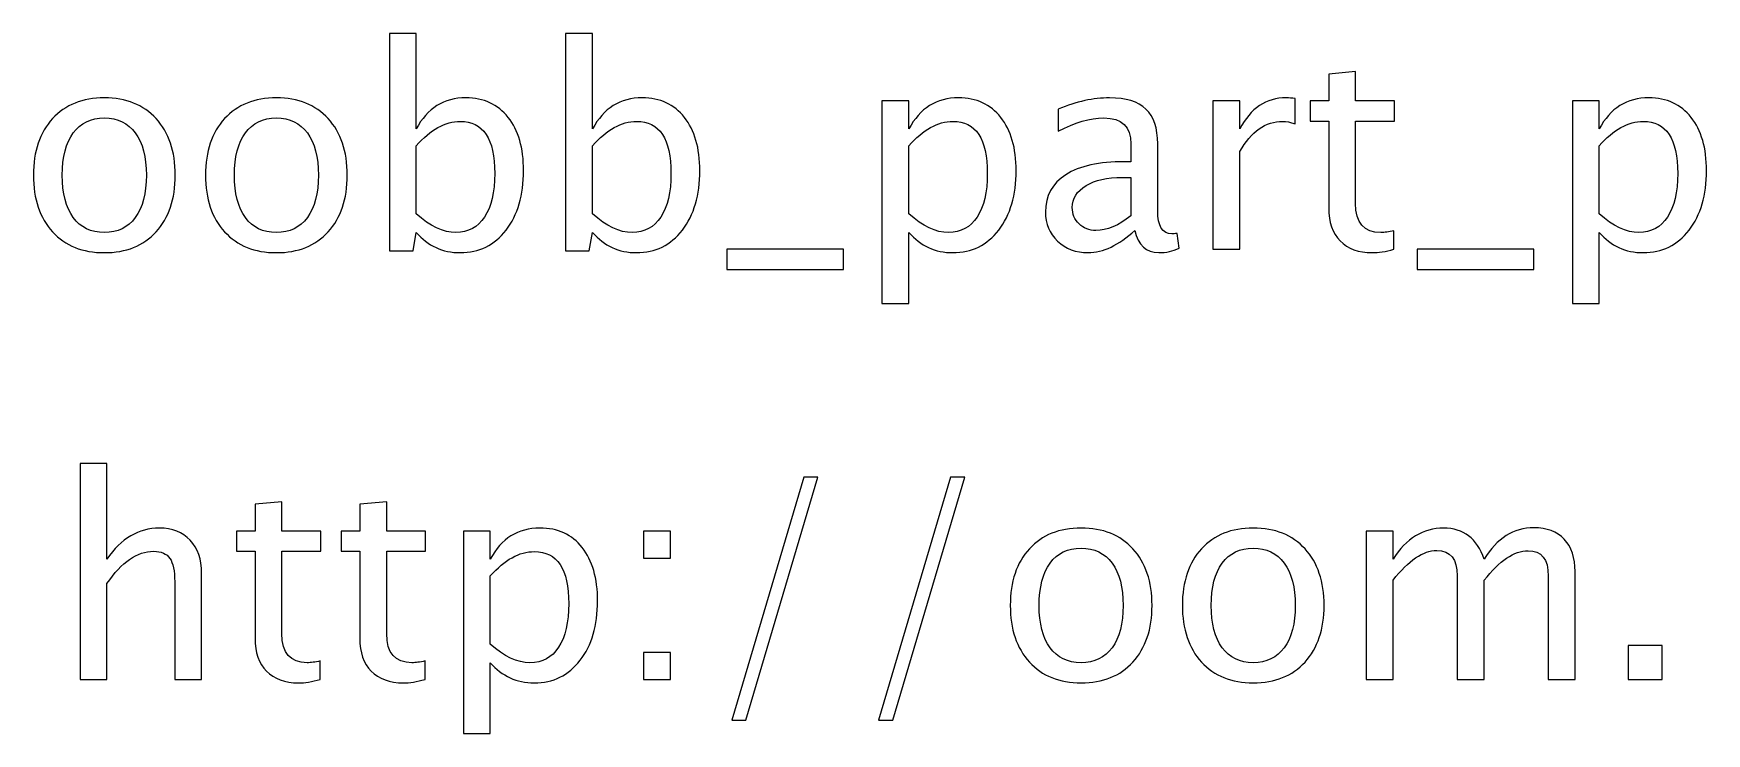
# Model space of a CAD drawing. Header units: centimetres. Extents: x -276 to 74, y -105 to 60.
# Drawn here: x -30.8 to -23.21, y 40.97 to 44.15 of the extents above; entities that cross this region are included whole.
import ezdxf

# ---------------------------------------------------------------- set-up
doc = ezdxf.new("R2010")
doc.units = ezdxf.units.CM
doc.header["$MEASUREMENT"] = 0
doc.layers.add('Layer 1', color=7, linetype='Continuous')

msp = doc.modelspace()

# ---------------------------------------------------------------- linework, layer by layer
at = {"layer": 'Layer 1'}
for points, knots in [([(-29.18315, 43.16282), (-29.18315, 43.16282), (-29.18315, 44.14961), (-29.18315, 44.14961), (-29.18315, 44.14961), (-29.18315, 44.14961), (-29.06123, 44.14961), (-29.06123, 44.14961), (-29.06123, 44.14961), (-29.06123, 44.14961), (-29.06123, 43.71633), (-29.06123, 43.71633), (-29.06123, 43.71633), (-29.01128, 43.81052), (-28.93613, 43.85751), (-28.83602, 43.85751), (-28.83602, 43.85751), (-28.75495, 43.85751), (-28.69124, 43.82809), (-28.64467, 43.76903), (-28.64467, 43.76903), (-28.5981, 43.70998), (-28.57482, 43.62933), (-28.57482, 43.5271), (-28.57482, 43.5271), (-28.57482, 43.41576), (-28.60128, 43.3258), (-28.65398, 43.25765), (-28.65398, 43.25765), (-28.70669, 43.18928), (-28.77611, 43.1552), (-28.86205, 43.1552), (-28.86205, 43.1552), (-28.94185, 43.1552), (-29.00831, 43.18568), (-29.06123, 43.24685), (-29.06123, 43.24685), (-29.06123, 43.24685), (-29.07605, 43.16282), (-29.07605, 43.16282), (-29.07605, 43.16282), (-29.07605, 43.16282), (-29.18315, 43.16282), (-29.18315, 43.16282)], [0, 0, 0, 0, 0.0833333, 0.0833333, 0.0833333, 0.0833333, 0.1666667, 0.1666667, 0.1666667, 0.1666667, 0.25, 0.25, 0.25, 0.25, 0.3333333, 0.3333333, 0.3333333, 0.3333333, 0.4166667, 0.4166667, 0.4166667, 0.4166667, 0.5, 0.5, 0.5, 0.5, 0.5833333, 0.5833333, 0.5833333, 0.5833333, 0.6666667, 0.6666667, 0.6666667, 0.6666667, 0.75, 0.75, 0.75, 0.75, 0.8333333, 0.8333333, 0.8333333, 0.8333333, 1, 1, 1, 1]), ([(-28.3839, 43.16282), (-28.3839, 43.16282), (-28.3839, 44.14961), (-28.3839, 44.14961), (-28.3839, 44.14961), (-28.3839, 44.14961), (-28.26198, 44.14961), (-28.26198, 44.14961), (-28.26198, 44.14961), (-28.26198, 44.14961), (-28.26198, 43.71633), (-28.26198, 43.71633), (-28.26198, 43.71633), (-28.21203, 43.81052), (-28.13688, 43.85751), (-28.03677, 43.85751), (-28.03677, 43.85751), (-27.9557, 43.85751), (-27.89199, 43.82809), (-27.84542, 43.76903), (-27.84542, 43.76903), (-27.79885, 43.70998), (-27.77557, 43.62933), (-27.77557, 43.5271), (-27.77557, 43.5271), (-27.77557, 43.41576), (-27.80203, 43.3258), (-27.85473, 43.25765), (-27.85473, 43.25765), (-27.90744, 43.18928), (-27.97686, 43.1552), (-28.0628, 43.1552), (-28.0628, 43.1552), (-28.1426, 43.1552), (-28.20906, 43.18568), (-28.26198, 43.24685), (-28.26198, 43.24685), (-28.26198, 43.24685), (-28.2768, 43.16282), (-28.2768, 43.16282), (-28.2768, 43.16282), (-28.2768, 43.16282), (-28.3839, 43.16282), (-28.3839, 43.16282)], [0, 0, 0, 0, 0.0833333, 0.0833333, 0.0833333, 0.0833333, 0.1666667, 0.1666667, 0.1666667, 0.1666667, 0.25, 0.25, 0.25, 0.25, 0.3333333, 0.3333333, 0.3333333, 0.3333333, 0.4166667, 0.4166667, 0.4166667, 0.4166667, 0.5, 0.5, 0.5, 0.5, 0.5833333, 0.5833333, 0.5833333, 0.5833333, 0.6666667, 0.6666667, 0.6666667, 0.6666667, 0.75, 0.75, 0.75, 0.75, 0.8333333, 0.8333333, 0.8333333, 0.8333333, 1, 1, 1, 1]), ([(-24.62852, 43.17065), (-24.6662, 43.16028), (-24.699, 43.1552), (-24.72673, 43.1552), (-24.72673, 43.1552), (-24.78896, 43.1552), (-24.83743, 43.17298), (-24.87215, 43.20854), (-24.87215, 43.20854), (-24.90707, 43.2441), (-24.92443, 43.29342), (-24.92443, 43.35671), (-24.92443, 43.35671), (-24.92443, 43.35671), (-24.92443, 43.7521), (-24.92443, 43.7521), (-24.92443, 43.7521), (-24.92443, 43.7521), (-25.00867, 43.7521), (-25.00867, 43.7521), (-25.00867, 43.7521), (-25.00867, 43.7521), (-25.00867, 43.84354), (-25.00867, 43.84354), (-25.00867, 43.84354), (-25.00867, 43.84354), (-24.92443, 43.84354), (-24.92443, 43.84354), (-24.92443, 43.84354), (-24.92443, 43.84354), (-24.92443, 43.96525), (-24.92443, 43.96525), (-24.92443, 43.96525), (-24.92443, 43.96525), (-24.80251, 43.97689), (-24.80251, 43.97689), (-24.80251, 43.97689), (-24.80251, 43.97689), (-24.80251, 43.84354), (-24.80251, 43.84354), (-24.80251, 43.84354), (-24.80251, 43.84354), (-24.62598, 43.84354), (-24.62598, 43.84354), (-24.62598, 43.84354), (-24.62598, 43.84354), (-24.62598, 43.7521), (-24.62598, 43.7521), (-24.62598, 43.7521), (-24.62598, 43.7521), (-24.80251, 43.7521), (-24.80251, 43.7521), (-24.80251, 43.7521), (-24.80251, 43.7521), (-24.80251, 43.37872), (-24.80251, 43.37872), (-24.80251, 43.37872), (-24.80251, 43.29067), (-24.7642, 43.24664), (-24.68779, 43.24664), (-24.68779, 43.24664), (-24.67149, 43.24664), (-24.6518, 43.24939), (-24.62852, 43.25468), (-24.62852, 43.25468), (-24.62852, 43.25468), (-24.62852, 43.17065), (-24.62852, 43.17065)], [0, 0, 0, 0, 0.0555556, 0.0555556, 0.0555556, 0.0555556, 0.1111111, 0.1111111, 0.1111111, 0.1111111, 0.1666667, 0.1666667, 0.1666667, 0.1666667, 0.2222222, 0.2222222, 0.2222222, 0.2222222, 0.2777778, 0.2777778, 0.2777778, 0.2777778, 0.3333333, 0.3333333, 0.3333333, 0.3333333, 0.3888889, 0.3888889, 0.3888889, 0.3888889, 0.4444444, 0.4444444, 0.4444444, 0.4444444, 0.5, 0.5, 0.5, 0.5, 0.5555556, 0.5555556, 0.5555556, 0.5555556, 0.6111111, 0.6111111, 0.6111111, 0.6111111, 0.6666667, 0.6666667, 0.6666667, 0.6666667, 0.7222222, 0.7222222, 0.7222222, 0.7222222, 0.7777778, 0.7777778, 0.7777778, 0.7777778, 0.8333333, 0.8333333, 0.8333333, 0.8333333, 0.8888889, 0.8888889, 0.8888889, 0.8888889, 1, 1, 1, 1]), ([(-30.47558, 43.1552), (-30.57443, 43.1552), (-30.65274, 43.18674), (-30.71032, 43.24982), (-30.71032, 43.24982), (-30.7681, 43.31289), (-30.79689, 43.39862), (-30.79689, 43.50678), (-30.79689, 43.50678), (-30.79689, 43.61473), (-30.7681, 43.70024), (-30.71032, 43.76311), (-30.71032, 43.76311), (-30.65274, 43.82597), (-30.57443, 43.85751), (-30.47558, 43.85751), (-30.47558, 43.85751), (-30.37673, 43.85751), (-30.29841, 43.82597), (-30.24084, 43.76311), (-30.24084, 43.76311), (-30.18306, 43.70024), (-30.15427, 43.61473), (-30.15427, 43.50678), (-30.15427, 43.50678), (-30.15427, 43.39862), (-30.18306, 43.31289), (-30.24084, 43.24982), (-30.24084, 43.24982), (-30.29841, 43.18674), (-30.37673, 43.1552), (-30.47558, 43.1552)], [0, 0, 0, 0, 0.1111111, 0.1111111, 0.1111111, 0.1111111, 0.2222222, 0.2222222, 0.2222222, 0.2222222, 0.3333333, 0.3333333, 0.3333333, 0.3333333, 0.4444444, 0.4444444, 0.4444444, 0.4444444, 0.5555556, 0.5555556, 0.5555556, 0.5555556, 0.6666667, 0.6666667, 0.6666667, 0.6666667, 0.7777778, 0.7777778, 0.7777778, 0.7777778, 1, 1, 1, 1]), ([(-29.69538, 43.1552), (-29.79423, 43.1552), (-29.87254, 43.18674), (-29.93012, 43.24982), (-29.93012, 43.24982), (-29.9879, 43.31289), (-30.01669, 43.39862), (-30.01669, 43.50678), (-30.01669, 43.50678), (-30.01669, 43.61473), (-29.9879, 43.70024), (-29.93012, 43.76311), (-29.93012, 43.76311), (-29.87254, 43.82597), (-29.79423, 43.85751), (-29.69538, 43.85751), (-29.69538, 43.85751), (-29.59653, 43.85751), (-29.51821, 43.82597), (-29.46064, 43.76311), (-29.46064, 43.76311), (-29.40286, 43.70024), (-29.37407, 43.61473), (-29.37407, 43.50678), (-29.37407, 43.50678), (-29.37407, 43.39862), (-29.40286, 43.31289), (-29.46064, 43.24982), (-29.46064, 43.24982), (-29.51821, 43.18674), (-29.59653, 43.1552), (-29.69538, 43.1552)], [0, 0, 0, 0, 0.1111111, 0.1111111, 0.1111111, 0.1111111, 0.2222222, 0.2222222, 0.2222222, 0.2222222, 0.3333333, 0.3333333, 0.3333333, 0.3333333, 0.4444444, 0.4444444, 0.4444444, 0.4444444, 0.5555556, 0.5555556, 0.5555556, 0.5555556, 0.6666667, 0.6666667, 0.6666667, 0.6666667, 0.7777778, 0.7777778, 0.7777778, 0.7777778, 1, 1, 1, 1]), ([(-26.94965, 42.92533), (-26.94965, 42.92533), (-26.94965, 43.84354), (-26.94965, 43.84354), (-26.94965, 43.84354), (-26.94965, 43.84354), (-26.82773, 43.84354), (-26.82773, 43.84354), (-26.82773, 43.84354), (-26.82773, 43.84354), (-26.82773, 43.71633), (-26.82773, 43.71633), (-26.82773, 43.71633), (-26.77778, 43.81052), (-26.70263, 43.85751), (-26.60252, 43.85751), (-26.60252, 43.85751), (-26.52145, 43.85751), (-26.45774, 43.82809), (-26.41117, 43.76903), (-26.41117, 43.76903), (-26.3646, 43.70998), (-26.34132, 43.62933), (-26.34132, 43.5271), (-26.34132, 43.5271), (-26.34132, 43.41576), (-26.36778, 43.3258), (-26.42048, 43.25765), (-26.42048, 43.25765), (-26.47319, 43.18928), (-26.54261, 43.1552), (-26.62855, 43.1552), (-26.62855, 43.1552), (-26.70835, 43.1552), (-26.77481, 43.18568), (-26.82773, 43.24685), (-26.82773, 43.24685), (-26.82773, 43.24685), (-26.82773, 42.92533), (-26.82773, 42.92533), (-26.82773, 42.92533), (-26.82773, 42.92533), (-26.94965, 42.92533), (-26.94965, 42.92533)], [0, 0, 0, 0, 0.0833333, 0.0833333, 0.0833333, 0.0833333, 0.1666667, 0.1666667, 0.1666667, 0.1666667, 0.25, 0.25, 0.25, 0.25, 0.3333333, 0.3333333, 0.3333333, 0.3333333, 0.4166667, 0.4166667, 0.4166667, 0.4166667, 0.5, 0.5, 0.5, 0.5, 0.5833333, 0.5833333, 0.5833333, 0.5833333, 0.6666667, 0.6666667, 0.6666667, 0.6666667, 0.75, 0.75, 0.75, 0.75, 0.8333333, 0.8333333, 0.8333333, 0.8333333, 1, 1, 1, 1]), ([(-25.80348, 43.25617), (-25.87671, 43.18886), (-25.9472, 43.1552), (-26.01493, 43.1552), (-26.01493, 43.1552), (-26.0706, 43.1552), (-26.11696, 43.17256), (-26.15357, 43.20748), (-26.15357, 43.20748), (-26.1904, 43.24241), (-26.20882, 43.28643), (-26.20882, 43.33956), (-26.20882, 43.33956), (-26.20882, 43.41301), (-26.17792, 43.46953), (-26.11611, 43.5089), (-26.11611, 43.5089), (-26.0543, 43.54827), (-25.96561, 43.56795), (-25.85004, 43.56795), (-25.85004, 43.56795), (-25.85004, 43.56795), (-25.82147, 43.56795), (-25.82147, 43.56795), (-25.82147, 43.56795), (-25.82147, 43.56795), (-25.82147, 43.64902), (-25.82147, 43.64902), (-25.82147, 43.64902), (-25.82147, 43.72712), (-25.86211, 43.76607), (-25.9436, 43.76607), (-25.9436, 43.76607), (-26.00668, 43.76607), (-26.07568, 43.74617), (-26.1504, 43.70638), (-26.1504, 43.70638), (-26.1504, 43.70638), (-26.1504, 43.80671), (-26.1504, 43.80671), (-26.1504, 43.80671), (-26.06827, 43.84058), (-25.9908, 43.85751), (-25.9182, 43.85751), (-25.9182, 43.85751), (-25.84348, 43.85751), (-25.78824, 43.84058), (-25.75289, 43.8065), (-25.75289, 43.8065), (-25.71733, 43.77242), (-25.69955, 43.71993), (-25.69955, 43.64902), (-25.69955, 43.64902), (-25.69955, 43.64902), (-25.69955, 43.34485), (-25.69955, 43.34485), (-25.69955, 43.34485), (-25.69955, 43.27522), (-25.67817, 43.24029), (-25.6352, 43.24029), (-25.6352, 43.24029), (-25.62991, 43.24029), (-25.62208, 43.24114), (-25.61171, 43.24283), (-25.61171, 43.24283), (-25.61171, 43.24283), (-25.60303, 43.1751), (-25.60303, 43.1751), (-25.60303, 43.1751), (-25.63076, 43.16176), (-25.66124, 43.1552), (-25.69468, 43.1552), (-25.69468, 43.1552), (-25.75162, 43.1552), (-25.78781, 43.18886), (-25.80348, 43.25617)], [0, 0, 0, 0, 0.05, 0.05, 0.05, 0.05, 0.1, 0.1, 0.1, 0.1, 0.15, 0.15, 0.15, 0.15, 0.2, 0.2, 0.2, 0.2, 0.25, 0.25, 0.25, 0.25, 0.3, 0.3, 0.3, 0.3, 0.35, 0.35, 0.35, 0.35, 0.4, 0.4, 0.4, 0.4, 0.45, 0.45, 0.45, 0.45, 0.5, 0.5, 0.5, 0.5, 0.55, 0.55, 0.55, 0.55, 0.6, 0.6, 0.6, 0.6, 0.65, 0.65, 0.65, 0.65, 0.7, 0.7, 0.7, 0.7, 0.75, 0.75, 0.75, 0.75, 0.8, 0.8, 0.8, 0.8, 0.85, 0.85, 0.85, 0.85, 0.9, 0.9, 0.9, 0.9, 1, 1, 1, 1]), ([(-25.44915, 43.17044), (-25.44915, 43.17044), (-25.44915, 43.84354), (-25.44915, 43.84354), (-25.44915, 43.84354), (-25.44915, 43.84354), (-25.32723, 43.84354), (-25.32723, 43.84354), (-25.32723, 43.84354), (-25.32723, 43.84354), (-25.32723, 43.71633), (-25.32723, 43.71633), (-25.32723, 43.71633), (-25.27876, 43.81052), (-25.20848, 43.85751), (-25.1162, 43.85751), (-25.1162, 43.85751), (-25.10371, 43.85751), (-25.09059, 43.85645), (-25.07704, 43.85434), (-25.07704, 43.85434), (-25.07704, 43.85434), (-25.07704, 43.74025), (-25.07704, 43.74025), (-25.07704, 43.74025), (-25.09821, 43.74723), (-25.11683, 43.75083), (-25.13292, 43.75083), (-25.13292, 43.75083), (-25.21039, 43.75083), (-25.27516, 43.70511), (-25.32723, 43.61346), (-25.32723, 43.61346), (-25.32723, 43.61346), (-25.32723, 43.17044), (-25.32723, 43.17044), (-25.32723, 43.17044), (-25.32723, 43.17044), (-25.44915, 43.17044), (-25.44915, 43.17044)], [0, 0, 0, 0, 0.0909091, 0.0909091, 0.0909091, 0.0909091, 0.1818182, 0.1818182, 0.1818182, 0.1818182, 0.2727273, 0.2727273, 0.2727273, 0.2727273, 0.3636364, 0.3636364, 0.3636364, 0.3636364, 0.4545455, 0.4545455, 0.4545455, 0.4545455, 0.5454545, 0.5454545, 0.5454545, 0.5454545, 0.6363636, 0.6363636, 0.6363636, 0.6363636, 0.7272727, 0.7272727, 0.7272727, 0.7272727, 0.8181818, 0.8181818, 0.8181818, 0.8181818, 1, 1, 1, 1]), ([(-23.81953, 42.92533), (-23.81953, 42.92533), (-23.81953, 43.84354), (-23.81953, 43.84354), (-23.81953, 43.84354), (-23.81953, 43.84354), (-23.69761, 43.84354), (-23.69761, 43.84354), (-23.69761, 43.84354), (-23.69761, 43.84354), (-23.69761, 43.71633), (-23.69761, 43.71633), (-23.69761, 43.71633), (-23.64766, 43.81052), (-23.57251, 43.85751), (-23.4724, 43.85751), (-23.4724, 43.85751), (-23.39133, 43.85751), (-23.32762, 43.82809), (-23.28105, 43.76903), (-23.28105, 43.76903), (-23.23448, 43.70998), (-23.2112, 43.62933), (-23.2112, 43.5271), (-23.2112, 43.5271), (-23.2112, 43.41576), (-23.23766, 43.3258), (-23.29036, 43.25765), (-23.29036, 43.25765), (-23.34307, 43.18928), (-23.41249, 43.1552), (-23.49843, 43.1552), (-23.49843, 43.1552), (-23.57823, 43.1552), (-23.64469, 43.18568), (-23.69761, 43.24685), (-23.69761, 43.24685), (-23.69761, 43.24685), (-23.69761, 42.92533), (-23.69761, 42.92533), (-23.69761, 42.92533), (-23.69761, 42.92533), (-23.81953, 42.92533), (-23.81953, 42.92533)], [0, 0, 0, 0, 0.0833333, 0.0833333, 0.0833333, 0.0833333, 0.1666667, 0.1666667, 0.1666667, 0.1666667, 0.25, 0.25, 0.25, 0.25, 0.3333333, 0.3333333, 0.3333333, 0.3333333, 0.4166667, 0.4166667, 0.4166667, 0.4166667, 0.5, 0.5, 0.5, 0.5, 0.5833333, 0.5833333, 0.5833333, 0.5833333, 0.6666667, 0.6666667, 0.6666667, 0.6666667, 0.75, 0.75, 0.75, 0.75, 0.8333333, 0.8333333, 0.8333333, 0.8333333, 1, 1, 1, 1]), ([(-30.47579, 43.24664), (-30.41547, 43.24664), (-30.36848, 43.26929), (-30.33503, 43.3148), (-30.33503, 43.3148), (-30.3018, 43.36009), (-30.28508, 43.42423), (-30.28508, 43.50678), (-30.28508, 43.50678), (-30.28508, 43.58912), (-30.3018, 43.65304), (-30.33503, 43.69834), (-30.33503, 43.69834), (-30.36848, 43.74342), (-30.41547, 43.76607), (-30.47579, 43.76607), (-30.47579, 43.76607), (-30.53633, 43.76607), (-30.58332, 43.74342), (-30.61634, 43.69834), (-30.61634, 43.69834), (-30.64957, 43.65304), (-30.66608, 43.58912), (-30.66608, 43.50678), (-30.66608, 43.50678), (-30.66608, 43.42423), (-30.64957, 43.36009), (-30.61634, 43.3148), (-30.61634, 43.3148), (-30.58332, 43.26929), (-30.53633, 43.24664), (-30.47579, 43.24664)], [0, 0, 0, 0, 0.1111111, 0.1111111, 0.1111111, 0.1111111, 0.2222222, 0.2222222, 0.2222222, 0.2222222, 0.3333333, 0.3333333, 0.3333333, 0.3333333, 0.4444444, 0.4444444, 0.4444444, 0.4444444, 0.5555556, 0.5555556, 0.5555556, 0.5555556, 0.6666667, 0.6666667, 0.6666667, 0.6666667, 0.7777778, 0.7777778, 0.7777778, 0.7777778, 1, 1, 1, 1]), ([(-29.69559, 43.24664), (-29.63527, 43.24664), (-29.58828, 43.26929), (-29.55483, 43.3148), (-29.55483, 43.3148), (-29.5216, 43.36009), (-29.50488, 43.42423), (-29.50488, 43.50678), (-29.50488, 43.50678), (-29.50488, 43.58912), (-29.5216, 43.65304), (-29.55483, 43.69834), (-29.55483, 43.69834), (-29.58828, 43.74342), (-29.63527, 43.76607), (-29.69559, 43.76607), (-29.69559, 43.76607), (-29.75613, 43.76607), (-29.80312, 43.74342), (-29.83614, 43.69834), (-29.83614, 43.69834), (-29.86937, 43.65304), (-29.88588, 43.58912), (-29.88588, 43.50678), (-29.88588, 43.50678), (-29.88588, 43.42423), (-29.86937, 43.36009), (-29.83614, 43.3148), (-29.83614, 43.3148), (-29.80312, 43.26929), (-29.75613, 43.24664), (-29.69559, 43.24664)], [0, 0, 0, 0, 0.1111111, 0.1111111, 0.1111111, 0.1111111, 0.2222222, 0.2222222, 0.2222222, 0.2222222, 0.3333333, 0.3333333, 0.3333333, 0.3333333, 0.4444444, 0.4444444, 0.4444444, 0.4444444, 0.5555556, 0.5555556, 0.5555556, 0.5555556, 0.6666667, 0.6666667, 0.6666667, 0.6666667, 0.7777778, 0.7777778, 0.7777778, 0.7777778, 1, 1, 1, 1]), ([(-29.06123, 43.33088), (-28.99836, 43.27479), (-28.93846, 43.24664), (-28.88152, 43.24664), (-28.88152, 43.24664), (-28.82543, 43.24664), (-28.78204, 43.27014), (-28.75156, 43.31691), (-28.75156, 43.31691), (-28.72087, 43.36369), (-28.70563, 43.42952), (-28.70563, 43.51461), (-28.70563, 43.51461), (-28.70563, 43.67209), (-28.7577, 43.75083), (-28.86184, 43.75083), (-28.86184, 43.75083), (-28.93, 43.75083), (-28.99646, 43.714), (-29.06123, 43.64013), (-29.06123, 43.64013), (-29.06123, 43.64013), (-29.06123, 43.33088), (-29.06123, 43.33088)], [0, 0, 0, 0, 0.1428571, 0.1428571, 0.1428571, 0.1428571, 0.2857143, 0.2857143, 0.2857143, 0.2857143, 0.4285714, 0.4285714, 0.4285714, 0.4285714, 0.5714286, 0.5714286, 0.5714286, 0.5714286, 0.7142857, 0.7142857, 0.7142857, 0.7142857, 1, 1, 1, 1]), ([(-28.26198, 43.33088), (-28.19911, 43.27479), (-28.13921, 43.24664), (-28.08227, 43.24664), (-28.08227, 43.24664), (-28.02618, 43.24664), (-27.98279, 43.27014), (-27.95231, 43.31691), (-27.95231, 43.31691), (-27.92162, 43.36369), (-27.90638, 43.42952), (-27.90638, 43.51461), (-27.90638, 43.51461), (-27.90638, 43.67209), (-27.95845, 43.75083), (-28.06259, 43.75083), (-28.06259, 43.75083), (-28.13075, 43.75083), (-28.19721, 43.714), (-28.26198, 43.64013), (-28.26198, 43.64013), (-28.26198, 43.64013), (-28.26198, 43.33088), (-28.26198, 43.33088)], [0, 0, 0, 0, 0.1428571, 0.1428571, 0.1428571, 0.1428571, 0.2857143, 0.2857143, 0.2857143, 0.2857143, 0.4285714, 0.4285714, 0.4285714, 0.4285714, 0.5714286, 0.5714286, 0.5714286, 0.5714286, 0.7142857, 0.7142857, 0.7142857, 0.7142857, 1, 1, 1, 1]), ([(-26.82773, 43.33088), (-26.76486, 43.27479), (-26.70496, 43.24664), (-26.64802, 43.24664), (-26.64802, 43.24664), (-26.59193, 43.24664), (-26.54854, 43.27014), (-26.51806, 43.31691), (-26.51806, 43.31691), (-26.48737, 43.36369), (-26.47213, 43.42952), (-26.47213, 43.51461), (-26.47213, 43.51461), (-26.47213, 43.67209), (-26.5242, 43.75083), (-26.62834, 43.75083), (-26.62834, 43.75083), (-26.6965, 43.75083), (-26.76296, 43.714), (-26.82773, 43.64013), (-26.82773, 43.64013), (-26.82773, 43.64013), (-26.82773, 43.33088), (-26.82773, 43.33088)], [0, 0, 0, 0, 0.1428571, 0.1428571, 0.1428571, 0.1428571, 0.2857143, 0.2857143, 0.2857143, 0.2857143, 0.4285714, 0.4285714, 0.4285714, 0.4285714, 0.5714286, 0.5714286, 0.5714286, 0.5714286, 0.7142857, 0.7142857, 0.7142857, 0.7142857, 1, 1, 1, 1]), ([(-23.69761, 43.33088), (-23.63474, 43.27479), (-23.57484, 43.24664), (-23.5179, 43.24664), (-23.5179, 43.24664), (-23.46181, 43.24664), (-23.41842, 43.27014), (-23.38794, 43.31691), (-23.38794, 43.31691), (-23.35725, 43.36369), (-23.34201, 43.42952), (-23.34201, 43.51461), (-23.34201, 43.51461), (-23.34201, 43.67209), (-23.39408, 43.75083), (-23.49822, 43.75083), (-23.49822, 43.75083), (-23.56638, 43.75083), (-23.63284, 43.714), (-23.69761, 43.64013), (-23.69761, 43.64013), (-23.69761, 43.64013), (-23.69761, 43.33088), (-23.69761, 43.33088)], [0, 0, 0, 0, 0.1428571, 0.1428571, 0.1428571, 0.1428571, 0.2857143, 0.2857143, 0.2857143, 0.2857143, 0.4285714, 0.4285714, 0.4285714, 0.4285714, 0.5714286, 0.5714286, 0.5714286, 0.5714286, 0.7142857, 0.7142857, 0.7142857, 0.7142857, 1, 1, 1, 1]), ([(-25.82147, 43.32263), (-25.82147, 43.32263), (-25.82147, 43.49556), (-25.82147, 43.49556), (-25.82147, 43.49556), (-25.82147, 43.49556), (-25.86063, 43.49683), (-25.86063, 43.49683), (-25.86063, 43.49683), (-25.92836, 43.49683), (-25.98297, 43.48434), (-26.02467, 43.45937), (-26.02467, 43.45937), (-26.06616, 43.43418), (-26.0869, 43.40095), (-26.0869, 43.35946), (-26.0869, 43.35946), (-26.0869, 43.33046), (-26.07653, 43.30591), (-26.056, 43.2858), (-26.056, 43.2858), (-26.03525, 43.26569), (-26.01006, 43.25553), (-25.98022, 43.25553), (-25.98022, 43.25553), (-25.92942, 43.25553), (-25.8765, 43.27797), (-25.82147, 43.32263)], [0, 0, 0, 0, 0.125, 0.125, 0.125, 0.125, 0.25, 0.25, 0.25, 0.25, 0.375, 0.375, 0.375, 0.375, 0.5, 0.5, 0.5, 0.5, 0.625, 0.625, 0.625, 0.625, 0.75, 0.75, 0.75, 0.75, 1, 1, 1, 1]), ([(-27.65323, 43.079), (-27.65323, 43.079), (-27.65323, 43.17044), (-27.65323, 43.17044), (-27.65323, 43.17044), (-27.65323, 43.17044), (-27.12491, 43.17044), (-27.12491, 43.17044), (-27.12491, 43.17044), (-27.12491, 43.17044), (-27.12491, 43.079), (-27.12491, 43.079), (-27.12491, 43.079), (-27.12491, 43.079), (-27.65323, 43.079), (-27.65323, 43.079)], [0, 0, 0, 0, 0.2, 0.2, 0.2, 0.2, 0.4, 0.4, 0.4, 0.4, 0.6, 0.6, 0.6, 0.6, 1, 1, 1, 1]), ([(-24.52311, 43.079), (-24.52311, 43.079), (-24.52311, 43.17044), (-24.52311, 43.17044), (-24.52311, 43.17044), (-24.52311, 43.17044), (-23.99479, 43.17044), (-23.99479, 43.17044), (-23.99479, 43.17044), (-23.99479, 43.17044), (-23.99479, 43.079), (-23.99479, 43.079), (-23.99479, 43.079), (-23.99479, 43.079), (-24.52311, 43.079), (-24.52311, 43.079)], [0, 0, 0, 0, 0.2, 0.2, 0.2, 0.2, 0.4, 0.4, 0.4, 0.4, 0.6, 0.6, 0.6, 0.6, 1, 1, 1, 1]), ([(-30.58567, 41.21887), (-30.58567, 41.21887), (-30.58567, 42.19804), (-30.58567, 42.19804), (-30.58567, 42.19804), (-30.58567, 42.19804), (-30.46375, 42.19804), (-30.46375, 42.19804), (-30.46375, 42.19804), (-30.46375, 42.19804), (-30.46375, 41.76476), (-30.46375, 41.76476), (-30.46375, 41.76476), (-30.39919, 41.85895), (-30.32003, 41.90594), (-30.22647, 41.90594), (-30.22647, 41.90594), (-30.16763, 41.90594), (-30.12085, 41.88753), (-30.08635, 41.85048), (-30.08635, 41.85048), (-30.05185, 41.81365), (-30.03449, 41.76391), (-30.03449, 41.70168), (-30.03449, 41.70168), (-30.03449, 41.70168), (-30.03449, 41.21887), (-30.03449, 41.21887), (-30.03449, 41.21887), (-30.03449, 41.21887), (-30.15641, 41.21887), (-30.15641, 41.21887), (-30.15641, 41.21887), (-30.15641, 41.21887), (-30.15641, 41.66189), (-30.15641, 41.66189), (-30.15641, 41.66189), (-30.15641, 41.71184), (-30.16382, 41.7474), (-30.17842, 41.76857), (-30.17842, 41.76857), (-30.19324, 41.78995), (-30.21758, 41.80053), (-30.25166, 41.80053), (-30.25166, 41.80053), (-30.32659, 41.80053), (-30.39729, 41.75164), (-30.46375, 41.65385), (-30.46375, 41.65385), (-30.46375, 41.65385), (-30.46375, 41.21887), (-30.46375, 41.21887), (-30.46375, 41.21887), (-30.46375, 41.21887), (-30.58567, 41.21887), (-30.58567, 41.21887)], [0, 0, 0, 0, 0.0666667, 0.0666667, 0.0666667, 0.0666667, 0.1333333, 0.1333333, 0.1333333, 0.1333333, 0.2, 0.2, 0.2, 0.2, 0.2666667, 0.2666667, 0.2666667, 0.2666667, 0.3333333, 0.3333333, 0.3333333, 0.3333333, 0.4, 0.4, 0.4, 0.4, 0.4666667, 0.4666667, 0.4666667, 0.4666667, 0.5333333, 0.5333333, 0.5333333, 0.5333333, 0.6, 0.6, 0.6, 0.6, 0.6666667, 0.6666667, 0.6666667, 0.6666667, 0.7333333, 0.7333333, 0.7333333, 0.7333333, 0.8, 0.8, 0.8, 0.8, 0.8666667, 0.8666667, 0.8666667, 0.8666667, 1, 1, 1, 1]), ([(-27.63123, 41.03472), (-27.63123, 41.03472), (-27.30463, 42.13708), (-27.30463, 42.13708), (-27.30463, 42.13708), (-27.30463, 42.13708), (-27.24007, 42.13708), (-27.24007, 42.13708), (-27.24007, 42.13708), (-27.24007, 42.13708), (-27.56667, 41.03472), (-27.56667, 41.03472), (-27.56667, 41.03472), (-27.56667, 41.03472), (-27.63123, 41.03472), (-27.63123, 41.03472)], [0, 0, 0, 0, 0.2, 0.2, 0.2, 0.2, 0.4, 0.4, 0.4, 0.4, 0.6, 0.6, 0.6, 0.6, 1, 1, 1, 1]), ([(-26.96533, 41.03472), (-26.96533, 41.03472), (-26.63873, 42.13708), (-26.63873, 42.13708), (-26.63873, 42.13708), (-26.63873, 42.13708), (-26.57417, 42.13708), (-26.57417, 42.13708), (-26.57417, 42.13708), (-26.57417, 42.13708), (-26.90077, 41.03472), (-26.90077, 41.03472), (-26.90077, 41.03472), (-26.90077, 41.03472), (-26.96533, 41.03472), (-26.96533, 41.03472)], [0, 0, 0, 0, 0.2, 0.2, 0.2, 0.2, 0.4, 0.4, 0.4, 0.4, 0.6, 0.6, 0.6, 0.6, 1, 1, 1, 1]), ([(-29.49643, 41.21908), (-29.53411, 41.20871), (-29.56691, 41.20363), (-29.59464, 41.20363), (-29.59464, 41.20363), (-29.65687, 41.20363), (-29.70534, 41.22141), (-29.74006, 41.25697), (-29.74006, 41.25697), (-29.77498, 41.29253), (-29.79234, 41.34185), (-29.79234, 41.40514), (-29.79234, 41.40514), (-29.79234, 41.40514), (-29.79234, 41.80053), (-29.79234, 41.80053), (-29.79234, 41.80053), (-29.79234, 41.80053), (-29.87658, 41.80053), (-29.87658, 41.80053), (-29.87658, 41.80053), (-29.87658, 41.80053), (-29.87658, 41.89197), (-29.87658, 41.89197), (-29.87658, 41.89197), (-29.87658, 41.89197), (-29.79234, 41.89197), (-29.79234, 41.89197), (-29.79234, 41.89197), (-29.79234, 41.89197), (-29.79234, 42.01368), (-29.79234, 42.01368), (-29.79234, 42.01368), (-29.79234, 42.01368), (-29.67042, 42.02532), (-29.67042, 42.02532), (-29.67042, 42.02532), (-29.67042, 42.02532), (-29.67042, 41.89197), (-29.67042, 41.89197), (-29.67042, 41.89197), (-29.67042, 41.89197), (-29.49389, 41.89197), (-29.49389, 41.89197), (-29.49389, 41.89197), (-29.49389, 41.89197), (-29.49389, 41.80053), (-29.49389, 41.80053), (-29.49389, 41.80053), (-29.49389, 41.80053), (-29.67042, 41.80053), (-29.67042, 41.80053), (-29.67042, 41.80053), (-29.67042, 41.80053), (-29.67042, 41.42715), (-29.67042, 41.42715), (-29.67042, 41.42715), (-29.67042, 41.3391), (-29.63211, 41.29507), (-29.5557, 41.29507), (-29.5557, 41.29507), (-29.5394, 41.29507), (-29.51971, 41.29782), (-29.49643, 41.30311), (-29.49643, 41.30311), (-29.49643, 41.30311), (-29.49643, 41.21908), (-29.49643, 41.21908)], [0, 0, 0, 0, 0.0555556, 0.0555556, 0.0555556, 0.0555556, 0.1111111, 0.1111111, 0.1111111, 0.1111111, 0.1666667, 0.1666667, 0.1666667, 0.1666667, 0.2222222, 0.2222222, 0.2222222, 0.2222222, 0.2777778, 0.2777778, 0.2777778, 0.2777778, 0.3333333, 0.3333333, 0.3333333, 0.3333333, 0.3888889, 0.3888889, 0.3888889, 0.3888889, 0.4444444, 0.4444444, 0.4444444, 0.4444444, 0.5, 0.5, 0.5, 0.5, 0.5555556, 0.5555556, 0.5555556, 0.5555556, 0.6111111, 0.6111111, 0.6111111, 0.6111111, 0.6666667, 0.6666667, 0.6666667, 0.6666667, 0.7222222, 0.7222222, 0.7222222, 0.7222222, 0.7777778, 0.7777778, 0.7777778, 0.7777778, 0.8333333, 0.8333333, 0.8333333, 0.8333333, 0.8888889, 0.8888889, 0.8888889, 0.8888889, 1, 1, 1, 1]), ([(-29.02145, 41.21908), (-29.05913, 41.20871), (-29.09193, 41.20363), (-29.11966, 41.20363), (-29.11966, 41.20363), (-29.18189, 41.20363), (-29.23036, 41.22141), (-29.26508, 41.25697), (-29.26508, 41.25697), (-29.3, 41.29253), (-29.31736, 41.34185), (-29.31736, 41.40514), (-29.31736, 41.40514), (-29.31736, 41.40514), (-29.31736, 41.80053), (-29.31736, 41.80053), (-29.31736, 41.80053), (-29.31736, 41.80053), (-29.4016, 41.80053), (-29.4016, 41.80053), (-29.4016, 41.80053), (-29.4016, 41.80053), (-29.4016, 41.89197), (-29.4016, 41.89197), (-29.4016, 41.89197), (-29.4016, 41.89197), (-29.31736, 41.89197), (-29.31736, 41.89197), (-29.31736, 41.89197), (-29.31736, 41.89197), (-29.31736, 42.01368), (-29.31736, 42.01368), (-29.31736, 42.01368), (-29.31736, 42.01368), (-29.19544, 42.02532), (-29.19544, 42.02532), (-29.19544, 42.02532), (-29.19544, 42.02532), (-29.19544, 41.89197), (-29.19544, 41.89197), (-29.19544, 41.89197), (-29.19544, 41.89197), (-29.01891, 41.89197), (-29.01891, 41.89197), (-29.01891, 41.89197), (-29.01891, 41.89197), (-29.01891, 41.80053), (-29.01891, 41.80053), (-29.01891, 41.80053), (-29.01891, 41.80053), (-29.19544, 41.80053), (-29.19544, 41.80053), (-29.19544, 41.80053), (-29.19544, 41.80053), (-29.19544, 41.42715), (-29.19544, 41.42715), (-29.19544, 41.42715), (-29.19544, 41.3391), (-29.15713, 41.29507), (-29.08072, 41.29507), (-29.08072, 41.29507), (-29.06442, 41.29507), (-29.04473, 41.29782), (-29.02145, 41.30311), (-29.02145, 41.30311), (-29.02145, 41.30311), (-29.02145, 41.21908), (-29.02145, 41.21908)], [0, 0, 0, 0, 0.0555556, 0.0555556, 0.0555556, 0.0555556, 0.1111111, 0.1111111, 0.1111111, 0.1111111, 0.1666667, 0.1666667, 0.1666667, 0.1666667, 0.2222222, 0.2222222, 0.2222222, 0.2222222, 0.2777778, 0.2777778, 0.2777778, 0.2777778, 0.3333333, 0.3333333, 0.3333333, 0.3333333, 0.3888889, 0.3888889, 0.3888889, 0.3888889, 0.4444444, 0.4444444, 0.4444444, 0.4444444, 0.5, 0.5, 0.5, 0.5, 0.5555556, 0.5555556, 0.5555556, 0.5555556, 0.6111111, 0.6111111, 0.6111111, 0.6111111, 0.6666667, 0.6666667, 0.6666667, 0.6666667, 0.7222222, 0.7222222, 0.7222222, 0.7222222, 0.7777778, 0.7777778, 0.7777778, 0.7777778, 0.8333333, 0.8333333, 0.8333333, 0.8333333, 0.8888889, 0.8888889, 0.8888889, 0.8888889, 1, 1, 1, 1]), ([(-28.84746, 40.97376), (-28.84746, 40.97376), (-28.84746, 41.89197), (-28.84746, 41.89197), (-28.84746, 41.89197), (-28.84746, 41.89197), (-28.72554, 41.89197), (-28.72554, 41.89197), (-28.72554, 41.89197), (-28.72554, 41.89197), (-28.72554, 41.76476), (-28.72554, 41.76476), (-28.72554, 41.76476), (-28.67559, 41.85895), (-28.60044, 41.90594), (-28.50033, 41.90594), (-28.50033, 41.90594), (-28.41926, 41.90594), (-28.35555, 41.87652), (-28.30898, 41.81746), (-28.30898, 41.81746), (-28.26241, 41.75841), (-28.23913, 41.67776), (-28.23913, 41.57553), (-28.23913, 41.57553), (-28.23913, 41.46419), (-28.26559, 41.37423), (-28.31829, 41.30608), (-28.31829, 41.30608), (-28.371, 41.23771), (-28.44042, 41.20363), (-28.52636, 41.20363), (-28.52636, 41.20363), (-28.60616, 41.20363), (-28.67262, 41.23411), (-28.72554, 41.29528), (-28.72554, 41.29528), (-28.72554, 41.29528), (-28.72554, 40.97376), (-28.72554, 40.97376), (-28.72554, 40.97376), (-28.72554, 40.97376), (-28.84746, 40.97376), (-28.84746, 40.97376)], [0, 0, 0, 0, 0.0833333, 0.0833333, 0.0833333, 0.0833333, 0.1666667, 0.1666667, 0.1666667, 0.1666667, 0.25, 0.25, 0.25, 0.25, 0.3333333, 0.3333333, 0.3333333, 0.3333333, 0.4166667, 0.4166667, 0.4166667, 0.4166667, 0.5, 0.5, 0.5, 0.5, 0.5833333, 0.5833333, 0.5833333, 0.5833333, 0.6666667, 0.6666667, 0.6666667, 0.6666667, 0.75, 0.75, 0.75, 0.75, 0.8333333, 0.8333333, 0.8333333, 0.8333333, 1, 1, 1, 1]), ([(-28.03043, 41.77005), (-28.03043, 41.77005), (-28.03043, 41.89197), (-28.03043, 41.89197), (-28.03043, 41.89197), (-28.03043, 41.89197), (-27.90851, 41.89197), (-27.90851, 41.89197), (-27.90851, 41.89197), (-27.90851, 41.89197), (-27.90851, 41.77005), (-27.90851, 41.77005), (-27.90851, 41.77005), (-27.90851, 41.77005), (-28.03043, 41.77005), (-28.03043, 41.77005)], [0, 0, 0, 0, 0.2, 0.2, 0.2, 0.2, 0.4, 0.4, 0.4, 0.4, 0.6, 0.6, 0.6, 0.6, 1, 1, 1, 1]), ([(-26.0467, 41.20363), (-26.14555, 41.20363), (-26.22386, 41.23517), (-26.28144, 41.29825), (-26.28144, 41.29825), (-26.33922, 41.36132), (-26.36801, 41.44705), (-26.36801, 41.55521), (-26.36801, 41.55521), (-26.36801, 41.66316), (-26.33922, 41.74867), (-26.28144, 41.81154), (-26.28144, 41.81154), (-26.22386, 41.8744), (-26.14555, 41.90594), (-26.0467, 41.90594), (-26.0467, 41.90594), (-25.94785, 41.90594), (-25.86953, 41.8744), (-25.81196, 41.81154), (-25.81196, 41.81154), (-25.75418, 41.74867), (-25.72539, 41.66316), (-25.72539, 41.55521), (-25.72539, 41.55521), (-25.72539, 41.44705), (-25.75418, 41.36132), (-25.81196, 41.29825), (-25.81196, 41.29825), (-25.86953, 41.23517), (-25.94785, 41.20363), (-26.0467, 41.20363)], [0, 0, 0, 0, 0.1111111, 0.1111111, 0.1111111, 0.1111111, 0.2222222, 0.2222222, 0.2222222, 0.2222222, 0.3333333, 0.3333333, 0.3333333, 0.3333333, 0.4444444, 0.4444444, 0.4444444, 0.4444444, 0.5555556, 0.5555556, 0.5555556, 0.5555556, 0.6666667, 0.6666667, 0.6666667, 0.6666667, 0.7777778, 0.7777778, 0.7777778, 0.7777778, 1, 1, 1, 1]), ([(-25.2665, 41.20363), (-25.36535, 41.20363), (-25.44366, 41.23517), (-25.50124, 41.29825), (-25.50124, 41.29825), (-25.55902, 41.36132), (-25.58781, 41.44705), (-25.58781, 41.55521), (-25.58781, 41.55521), (-25.58781, 41.66316), (-25.55902, 41.74867), (-25.50124, 41.81154), (-25.50124, 41.81154), (-25.44366, 41.8744), (-25.36535, 41.90594), (-25.2665, 41.90594), (-25.2665, 41.90594), (-25.16765, 41.90594), (-25.08933, 41.8744), (-25.03176, 41.81154), (-25.03176, 41.81154), (-24.97398, 41.74867), (-24.94519, 41.66316), (-24.94519, 41.55521), (-24.94519, 41.55521), (-24.94519, 41.44705), (-24.97398, 41.36132), (-25.03176, 41.29825), (-25.03176, 41.29825), (-25.08933, 41.23517), (-25.16765, 41.20363), (-25.2665, 41.20363)], [0, 0, 0, 0, 0.1111111, 0.1111111, 0.1111111, 0.1111111, 0.2222222, 0.2222222, 0.2222222, 0.2222222, 0.3333333, 0.3333333, 0.3333333, 0.3333333, 0.4444444, 0.4444444, 0.4444444, 0.4444444, 0.5555556, 0.5555556, 0.5555556, 0.5555556, 0.6666667, 0.6666667, 0.6666667, 0.6666667, 0.7777778, 0.7777778, 0.7777778, 0.7777778, 1, 1, 1, 1]), ([(-24.75427, 41.21887), (-24.75427, 41.21887), (-24.75427, 41.89197), (-24.75427, 41.89197), (-24.75427, 41.89197), (-24.75427, 41.89197), (-24.63235, 41.89197), (-24.63235, 41.89197), (-24.63235, 41.89197), (-24.63235, 41.89197), (-24.63235, 41.76476), (-24.63235, 41.76476), (-24.63235, 41.76476), (-24.57287, 41.85895), (-24.49667, 41.90594), (-24.40333, 41.90594), (-24.40333, 41.90594), (-24.31337, 41.90594), (-24.2522, 41.85895), (-24.2196, 41.76476), (-24.2196, 41.76476), (-24.16181, 41.8598), (-24.08646, 41.90721), (-23.99396, 41.90721), (-23.99396, 41.90721), (-23.93491, 41.90721), (-23.88898, 41.88985), (-23.85617, 41.85493), (-23.85617, 41.85493), (-23.82336, 41.82), (-23.80685, 41.77111), (-23.80685, 41.70824), (-23.80685, 41.70824), (-23.80685, 41.70824), (-23.80685, 41.21887), (-23.80685, 41.21887), (-23.80685, 41.21887), (-23.80685, 41.21887), (-23.92877, 41.21887), (-23.92877, 41.21887), (-23.92877, 41.21887), (-23.92877, 41.21887), (-23.92877, 41.68814), (-23.92877, 41.68814), (-23.92877, 41.68814), (-23.92877, 41.76476), (-23.95925, 41.80307), (-24.02021, 41.80307), (-24.02021, 41.80307), (-24.0835, 41.80307), (-24.14996, 41.75841), (-24.2196, 41.66887), (-24.2196, 41.66887), (-24.2196, 41.66887), (-24.2196, 41.21887), (-24.2196, 41.21887), (-24.2196, 41.21887), (-24.2196, 41.21887), (-24.34152, 41.21887), (-24.34152, 41.21887), (-24.34152, 41.21887), (-24.34152, 41.21887), (-24.34152, 41.68856), (-24.34152, 41.68856), (-24.34152, 41.68856), (-24.34152, 41.76582), (-24.37242, 41.80434), (-24.43444, 41.80434), (-24.43444, 41.80434), (-24.49604, 41.80434), (-24.56208, 41.75947), (-24.63235, 41.66951), (-24.63235, 41.66951), (-24.63235, 41.66951), (-24.63235, 41.21887), (-24.63235, 41.21887), (-24.63235, 41.21887), (-24.63235, 41.21887), (-24.75427, 41.21887), (-24.75427, 41.21887)], [0, 0, 0, 0, 0.047619, 0.047619, 0.047619, 0.047619, 0.0952381, 0.0952381, 0.0952381, 0.0952381, 0.1428571, 0.1428571, 0.1428571, 0.1428571, 0.1904762, 0.1904762, 0.1904762, 0.1904762, 0.2380952, 0.2380952, 0.2380952, 0.2380952, 0.2857143, 0.2857143, 0.2857143, 0.2857143, 0.3333333, 0.3333333, 0.3333333, 0.3333333, 0.3809524, 0.3809524, 0.3809524, 0.3809524, 0.4285714, 0.4285714, 0.4285714, 0.4285714, 0.4761905, 0.4761905, 0.4761905, 0.4761905, 0.5238095, 0.5238095, 0.5238095, 0.5238095, 0.5714286, 0.5714286, 0.5714286, 0.5714286, 0.6190476, 0.6190476, 0.6190476, 0.6190476, 0.6666667, 0.6666667, 0.6666667, 0.6666667, 0.7142857, 0.7142857, 0.7142857, 0.7142857, 0.7619048, 0.7619048, 0.7619048, 0.7619048, 0.8095238, 0.8095238, 0.8095238, 0.8095238, 0.8571429, 0.8571429, 0.8571429, 0.8571429, 0.9047619, 0.9047619, 0.9047619, 0.9047619, 1, 1, 1, 1]), ([(-28.72554, 41.37931), (-28.66267, 41.32322), (-28.60277, 41.29507), (-28.54583, 41.29507), (-28.54583, 41.29507), (-28.48974, 41.29507), (-28.44635, 41.31857), (-28.41587, 41.36534), (-28.41587, 41.36534), (-28.38518, 41.41212), (-28.36994, 41.47795), (-28.36994, 41.56304), (-28.36994, 41.56304), (-28.36994, 41.72052), (-28.42201, 41.79926), (-28.52615, 41.79926), (-28.52615, 41.79926), (-28.59431, 41.79926), (-28.66077, 41.76243), (-28.72554, 41.68856), (-28.72554, 41.68856), (-28.72554, 41.68856), (-28.72554, 41.37931), (-28.72554, 41.37931)], [0, 0, 0, 0, 0.1428571, 0.1428571, 0.1428571, 0.1428571, 0.2857143, 0.2857143, 0.2857143, 0.2857143, 0.4285714, 0.4285714, 0.4285714, 0.4285714, 0.5714286, 0.5714286, 0.5714286, 0.5714286, 0.7142857, 0.7142857, 0.7142857, 0.7142857, 1, 1, 1, 1]), ([(-26.04691, 41.29507), (-25.98659, 41.29507), (-25.9396, 41.31772), (-25.90615, 41.36323), (-25.90615, 41.36323), (-25.87292, 41.40852), (-25.8562, 41.47266), (-25.8562, 41.55521), (-25.8562, 41.55521), (-25.8562, 41.63755), (-25.87292, 41.70147), (-25.90615, 41.74677), (-25.90615, 41.74677), (-25.9396, 41.79185), (-25.98659, 41.8145), (-26.04691, 41.8145), (-26.04691, 41.8145), (-26.10745, 41.8145), (-26.15444, 41.79185), (-26.18746, 41.74677), (-26.18746, 41.74677), (-26.22069, 41.70147), (-26.2372, 41.63755), (-26.2372, 41.55521), (-26.2372, 41.55521), (-26.2372, 41.47266), (-26.22069, 41.40852), (-26.18746, 41.36323), (-26.18746, 41.36323), (-26.15444, 41.31772), (-26.10745, 41.29507), (-26.04691, 41.29507)], [0, 0, 0, 0, 0.1111111, 0.1111111, 0.1111111, 0.1111111, 0.2222222, 0.2222222, 0.2222222, 0.2222222, 0.3333333, 0.3333333, 0.3333333, 0.3333333, 0.4444444, 0.4444444, 0.4444444, 0.4444444, 0.5555556, 0.5555556, 0.5555556, 0.5555556, 0.6666667, 0.6666667, 0.6666667, 0.6666667, 0.7777778, 0.7777778, 0.7777778, 0.7777778, 1, 1, 1, 1]), ([(-25.26671, 41.29507), (-25.20639, 41.29507), (-25.1594, 41.31772), (-25.12595, 41.36323), (-25.12595, 41.36323), (-25.09272, 41.40852), (-25.076, 41.47266), (-25.076, 41.55521), (-25.076, 41.55521), (-25.076, 41.63755), (-25.09272, 41.70147), (-25.12595, 41.74677), (-25.12595, 41.74677), (-25.1594, 41.79185), (-25.20639, 41.8145), (-25.26671, 41.8145), (-25.26671, 41.8145), (-25.32725, 41.8145), (-25.37424, 41.79185), (-25.40726, 41.74677), (-25.40726, 41.74677), (-25.44049, 41.70147), (-25.457, 41.63755), (-25.457, 41.55521), (-25.457, 41.55521), (-25.457, 41.47266), (-25.44049, 41.40852), (-25.40726, 41.36323), (-25.40726, 41.36323), (-25.37424, 41.31772), (-25.32725, 41.29507), (-25.26671, 41.29507)], [0, 0, 0, 0, 0.1111111, 0.1111111, 0.1111111, 0.1111111, 0.2222222, 0.2222222, 0.2222222, 0.2222222, 0.3333333, 0.3333333, 0.3333333, 0.3333333, 0.4444444, 0.4444444, 0.4444444, 0.4444444, 0.5555556, 0.5555556, 0.5555556, 0.5555556, 0.6666667, 0.6666667, 0.6666667, 0.6666667, 0.7777778, 0.7777778, 0.7777778, 0.7777778, 1, 1, 1, 1]), ([(-23.56597, 41.21887), (-23.56597, 41.21887), (-23.56597, 41.37254), (-23.56597, 41.37254), (-23.56597, 41.37254), (-23.56597, 41.37254), (-23.4123, 41.37254), (-23.4123, 41.37254), (-23.4123, 41.37254), (-23.4123, 41.37254), (-23.4123, 41.21887), (-23.4123, 41.21887), (-23.4123, 41.21887), (-23.4123, 41.21887), (-23.56597, 41.21887), (-23.56597, 41.21887)], [0, 0, 0, 0, 0.2, 0.2, 0.2, 0.2, 0.4, 0.4, 0.4, 0.4, 0.6, 0.6, 0.6, 0.6, 1, 1, 1, 1]), ([(-28.03043, 41.21887), (-28.03043, 41.21887), (-28.03043, 41.34079), (-28.03043, 41.34079), (-28.03043, 41.34079), (-28.03043, 41.34079), (-27.90851, 41.34079), (-27.90851, 41.34079), (-27.90851, 41.34079), (-27.90851, 41.34079), (-27.90851, 41.21887), (-27.90851, 41.21887), (-27.90851, 41.21887), (-27.90851, 41.21887), (-28.03043, 41.21887), (-28.03043, 41.21887)], [0, 0, 0, 0, 0.2, 0.2, 0.2, 0.2, 0.4, 0.4, 0.4, 0.4, 0.6, 0.6, 0.6, 0.6, 1, 1, 1, 1])]:
    msp.add_open_spline(points, degree=3, knots=knots, dxfattribs=at)

doc.saveas('drawing.dxf')
